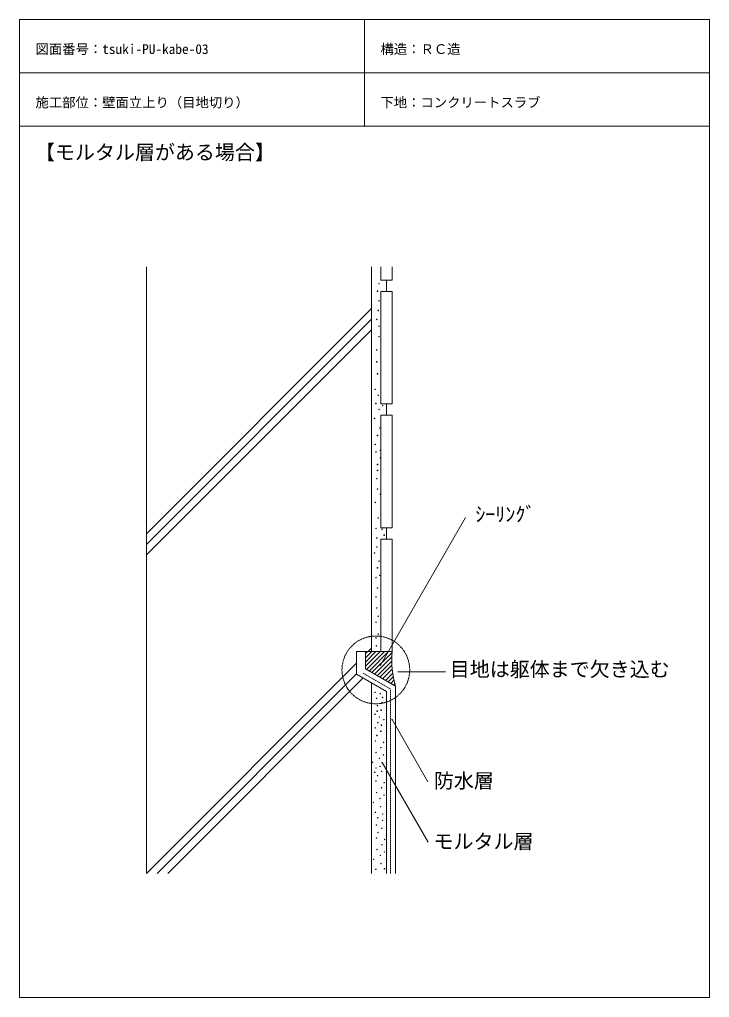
# Model space of a CAD drawing. Units: millimetres, scale not verified. Extents: x -517 to 518, y -673 to 792.
import ezdxf
from ezdxf.enums import TextEntityAlignment as Align

# ---------------------------------------------------------------- set-up
doc = ezdxf.new("R2010")
doc.units = ezdxf.units.MM
doc.header["$PDMODE"] = 32
doc.header["$PDSIZE"] = 0.8
doc.linetypes.add('DASHED1', pattern=[1.8, 1.2, -0.6])
doc.linetypes.add('DASHED2', pattern=[3, 2, -1])
doc.layers.add('0-0', color=7, linetype='Continuous', lineweight=13)
doc.styles.add('ＭＳ ゴシック', font='')
doc.styles.get('ＭＳ ゴシック').set_extended_font_data('MS Gothic')

msp = doc.modelspace()

# ---------------------------------------------------------------- linework, layer by layer
at = {"layer": '0-0'}
for p, q in [((0.494, 792.357), (0.494, 632.357)), ((-516.864, 712.357), (517.853, 712.357)), ((-516.864, 632.357), (517.853, 632.357)), ((-326.449, 421.892), (-326.449, -487.48)), ((11.051, -155.099), (11.051, 421.892)), ((33.551, 384.901), (33.551, 401.776)), ((-326.449, 21.637), (11.051, 359.137)), ((-326.449, 5.727), (11.051, 343.227)), ((-326.449, -10.183), (11.051, 327.317)), ((33.551, 199.276), (33.551, 216.151)), ((24.289, -175.569), (152.156, 45.903)), ((33.551, 13.651), (33.551, 30.526)), ((-11.449, -188.849), (-11.449, -155.099)), ((-11.449, -155.099), (33.551, -155.099)), ((5.932, -155.099), (11.051, -149.98)), ((-326.449, -487.48), (-11.449, -172.48)), ((-310.54, -487.48), (-11.449, -188.39)), ((-11.449, -188.849), (33.551, -214.83)), ((50.401, -185.36), (121.99, -185.36)), ((-294.63, -487.48), (-1.654, -194.504)), ((11.051, -487.48), (11.051, -201.839)), ((33.551, -487.48), (33.551, -214.83)), ((41.854, -256.917), (95.723, -350.22)), ((26.941, -321.482), (95.899, -440.922))]:
    msp.add_line(p, q, dxfattribs=at)
at = {"layer": '0-0', "color": 3}
for p, q in [((25.113, 421.892), (25.113, 401.776)), ((41.988, 421.892), (41.988, 401.776)), ((41.988, 401.776), (25.113, 401.776)), ((33.551, 401.776), (33.551, 384.901)), ((41.988, 384.901), (25.113, 384.901)), ((25.113, 384.901), (25.113, 216.151)), ((41.988, 384.901), (41.988, 216.151)), ((41.988, 216.151), (25.113, 216.151)), ((33.551, 216.151), (33.551, 199.276)), ((41.988, 199.276), (25.113, 199.276)), ((25.113, 199.276), (25.113, 30.526)), ((41.988, 199.276), (41.988, 30.526)), ((41.988, 30.526), (25.113, 30.526)), ((33.551, 30.526), (33.551, 13.651)), ((41.988, 13.651), (25.113, 13.651)), ((25.113, 13.651), (25.113, -155.099)), ((41.988, 13.651), (41.988, -155.099)), ((41.988, -155.099), (25.113, -155.099))]:
    msp.add_line(p, q, dxfattribs=at)
at = {"layer": '0-0', "color": 2}
for p, q in [((2.051, -157.928), (4.88, -155.099)), ((2.051, -177.02), (23.972, -155.099)), ((2.051, -170.656), (17.608, -155.099)), ((2.051, -164.292), (11.147, -155.196)), ((3.528, -181.907), (30.336, -155.099)), ((7.562, -184.237), (36.7, -155.099)), ((11.597, -186.566), (41.886, -156.276)), ((15.631, -188.895), (41.496, -163.031)), ((19.666, -191.225), (41.428, -169.463)), ((23.7, -193.554), (41.639, -175.615)), ((27.735, -195.884), (42.098, -181.521)), ((31.77, -198.213), (42.779, -187.204)), ((35.804, -200.542), (43.66, -192.686)), ((39.839, -202.872), (44.727, -197.984)), ((43.873, -205.201), (45.964, -203.111))]:
    msp.add_line(p, q, dxfattribs=at)
at = {"layer": '0-0', "color": 5, "linetype": 'DASHED2'}
for p in [(-1.699, -187.55), (39.551, -487.48)]:
    msp.add_line(p, (39.551, -211.365), dxfattribs=at)
at = {"layer": '0-0', "color": 4}
for p in [(2.051, -181.055), (47.051, -487.48)]:
    msp.add_line(p, (47.051, -207.035), dxfattribs=at)
at = {"layer": '0-0'}
for points in [[(-516.864, 792.357), (517.853, 792.357), (517.853, -673.469)], [(-516.864, 792.357), (-516.864, -673.469), (517.853, -673.469)]]:
    msp.add_lwpolyline(points, dxfattribs=at)
at = {"layer": '0-0', "color": 4}
msp.add_lwpolyline([(2.051, -181.055), (2.051, -163.911), (2.051, -155.099)], dxfattribs=at)
at = {"layer": '0-0', "linetype": 'DASHED1'}
msp.add_circle((17.51, -182.464), 50.779, dxfattribs=at)
at = {"layer": '0-0', "color": 2}
msp.add_arc((181.349, -167.73), 139.932, 174.82122, 196.31338, dxfattribs=at)
at = {"layer": '0-0'}
for p in [(22.199, 396.377), (19.969, 385.226), (22.199, 370.73), (21.084, 356.234), (18.854, 342.854), (22.199, 332.818), (22.199, 317.207), (18.854, 297.136), (18.854, 279.295), (19.969, 261.454), (16.624, 238.038), (21.084, 229.117), (17.566, 216.805), (22.199, 207.931), (27.774, 213.506), (15.509, 194.55), (23.314, 180.054), (19.969, 168.904), (16.624, 155.523), (24.429, 146.602), (17.739, 144.372), (24.429, 135.452), (19.969, 125.416), (18.854, 104.23), (19.969, 116.496), (19.969, 88.619), (24.429, 80.814), (16.624, 68.548), (21.084, 45.132), (17.739, 29.521), (18.854, 15.025), (26.659, 28.406), (30.004, 19.485), (18.854, 1.644), (15.509, -7.276), (19.969, -29.578), (22.199, -19.542), (17.739, -44.074), (23.314, -40.728), (17.739, -73.065), (19.969, -59.684), (18.854, -89.791), (21.084, -102.057), (17.739, -110.977), (21.084, -128.818), (17.739, -134.394), (18.183, -146.403), (24.289, -175.569), (16.361, -216.103), (24.106, -217.925), (18.639, -225.214), (26.839, -231.136), (27.75, -223.847), (16.361, -248.903), (19.55, -244.347), (20.006, -236.147), (25.472, -242.981), (20.461, -261.658), (22.739, -253.003), (29.572, -257.103), (41.854, -256.917), (16.817, -269.403), (25.017, -274.414), (25.928, -265.303), (16.817, -288.992), (19.095, -280.792), (29.117, -291.269), (17.728, -306.303), (25.017, -299.014), (12.717, -320.88), (22.739, -314.958), (26.941, -321.482), (28.661, -309.947), (15.906, -335.914), (17.834, -329.57), (23.65, -327.258), (26.034, -334.581), (17.834, -349.159), (20.112, -340.959), (30.134, -351.436), (18.745, -366.47), (26.034, -359.181), (13.734, -381.047), (23.757, -375.125), (29.679, -370.114), (16.923, -396.081), (24.668, -387.425), (20.451, -404.157), (27.702, -398.579), (27.702, -408.062), (18.392, -414.918), (26.592, -419.929), (18.392, -434.506), (20.67, -426.306), (30.692, -436.784), (19.303, -451.817), (26.592, -444.529), (14.292, -466.395), (24.314, -460.473), (30.237, -455.462), (17.481, -481.428), (25.225, -472.773), (30.492, -480.58)]:
    msp.add_point(p, dxfattribs=at)

# ---------------------------------------------------------------- texts
at = {"layer": '0-0', "style": 'ＭＳ ゴシック'}
for s, height, p in [('図面番号：tsuki-PU-kabe-03', 14.66, (-492.864, 736.357)), ('構造：ＲＣ造', 14.66, (24.494, 736.357)), ('施工部位：壁面立上り（目地切り）', 14.66, (-492.864, 656.357)), ('下地：コンクリートスラブ', 14.66, (24.494, 656.357)), ('【モルタル層がある場合】', 21.99, (-493.805, 575.839)), ('ｼｰﾘﾝｸﾞ', 21.99, (166.77, 33.248)), ('目地は躯体まで欠き込む', 21.99, (128.361, -199.115)), ('防水層', 21.99, (104.539, -366.18)), ('モルタル層', 21.99, (104, -457.19))]:
    msp.add_text(s, height=height, dxfattribs=at).set_placement(p, align=Align.BOTTOM_LEFT)

doc.saveas('drawing.dxf')
